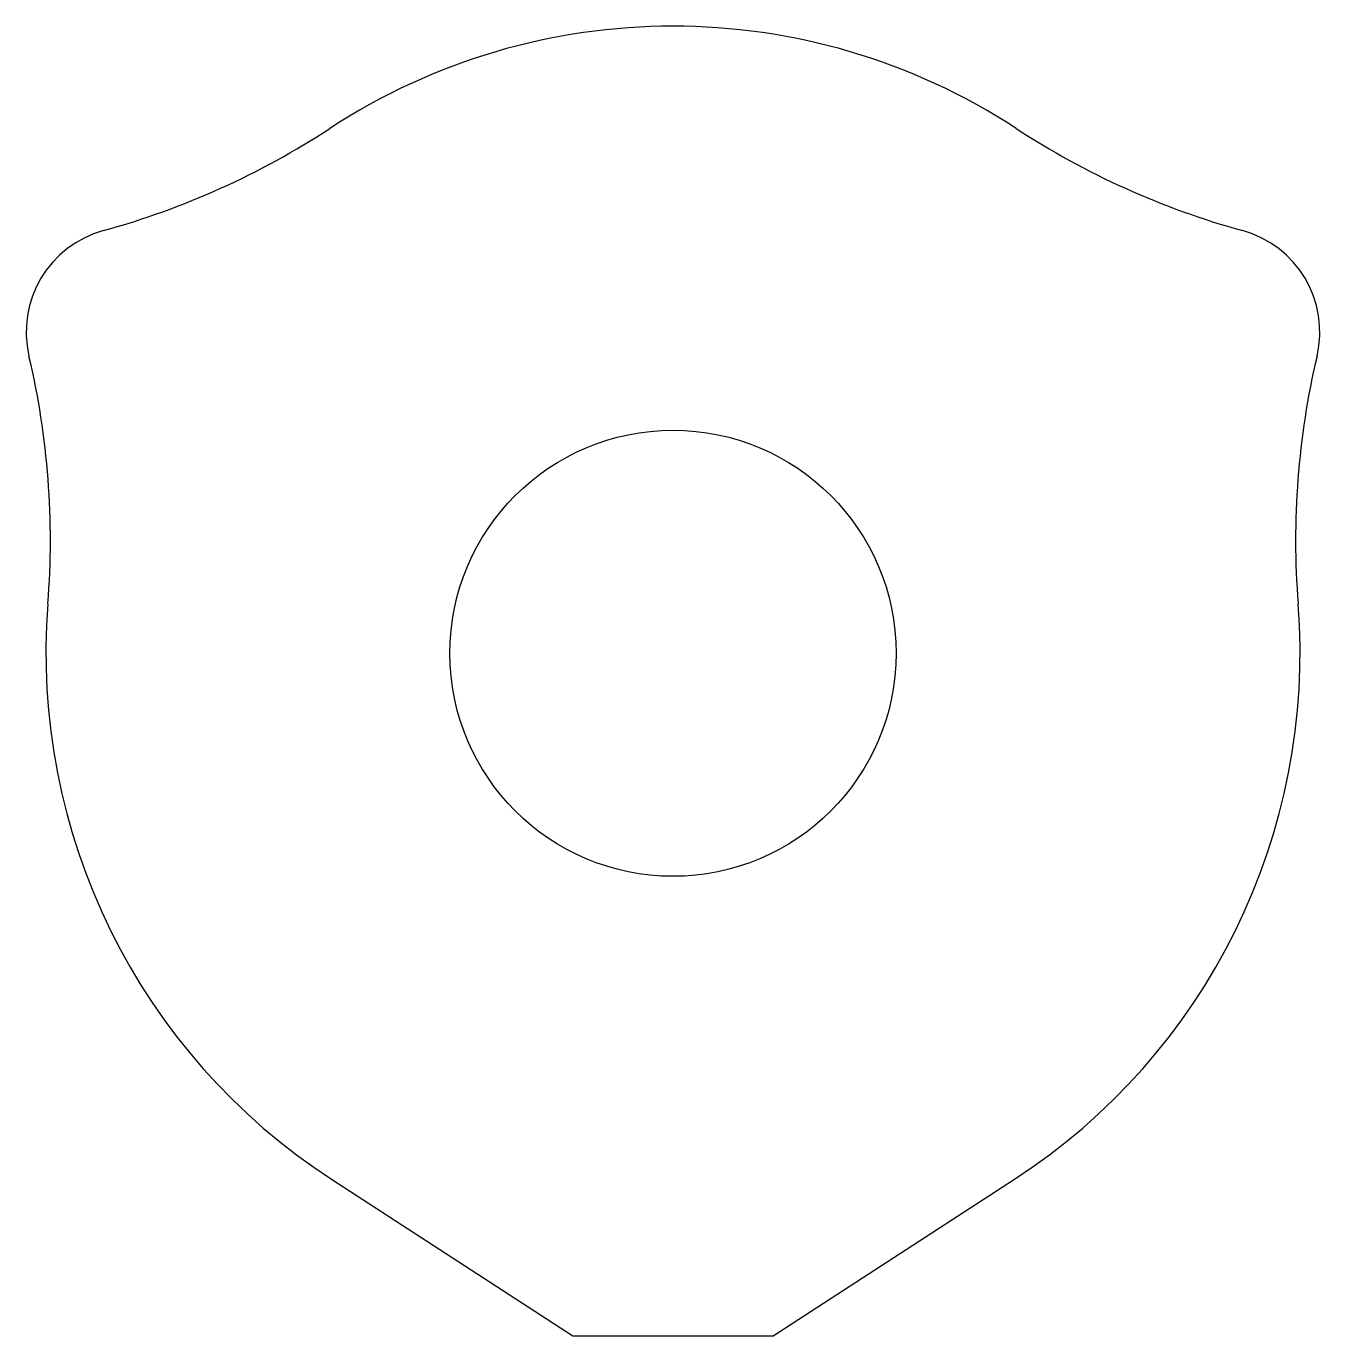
# Paper-space layout '_Top' of a CAD drawing. Header units: millimetres. Extents: x -20.3 to 20.3, y -21.4 to 19.7.
import ezdxf

# ---------------------------------------------------------------- set-up
doc = ezdxf.new("R2010")
doc.units = ezdxf.units.MM

psp = doc.layouts.new('_Top')

# ---------------------------------------------------------------- linework, layer by layer
at = {"color": 7, "linetype": 'Continuous', "lineweight": 25}
for p, q in [((-10.713, -16.509), (-3.145, -21.42)), ((3.145, -21.42), (10.713, -16.509)), ((-3.145, -21.42), (3.145, -21.42))]:
    psp.add_line(p, q, dxfattribs=at)
psp.add_circle((0, 0), 7, dxfattribs=at)
for centre, radius, start, end in [((0, 0), 19.68, 56.8209, 123.1791), ((-24.561, 37.563), 25.2, 285.3845, 303.1791), ((24.561, 37.563), 25.2, 236.8209, 254.6155), ((-17, 10.084), 3.3, 105.3845, 193.2637), ((17, 10.084), 3.3, 346.7363, 74.6155), ((-44.74, 3.545), 25.2, 355.4691, 13.2637), ((44.74, 3.545), 25.2, 166.7363, 184.5309), ((0, 0), 19.68, 175.4691, 237.0185), ((0, 0), 19.68, 302.9815, 4.5309)]:
    psp.add_arc(centre, radius, start, end, dxfattribs=at)

doc.saveas('drawing.dxf')
